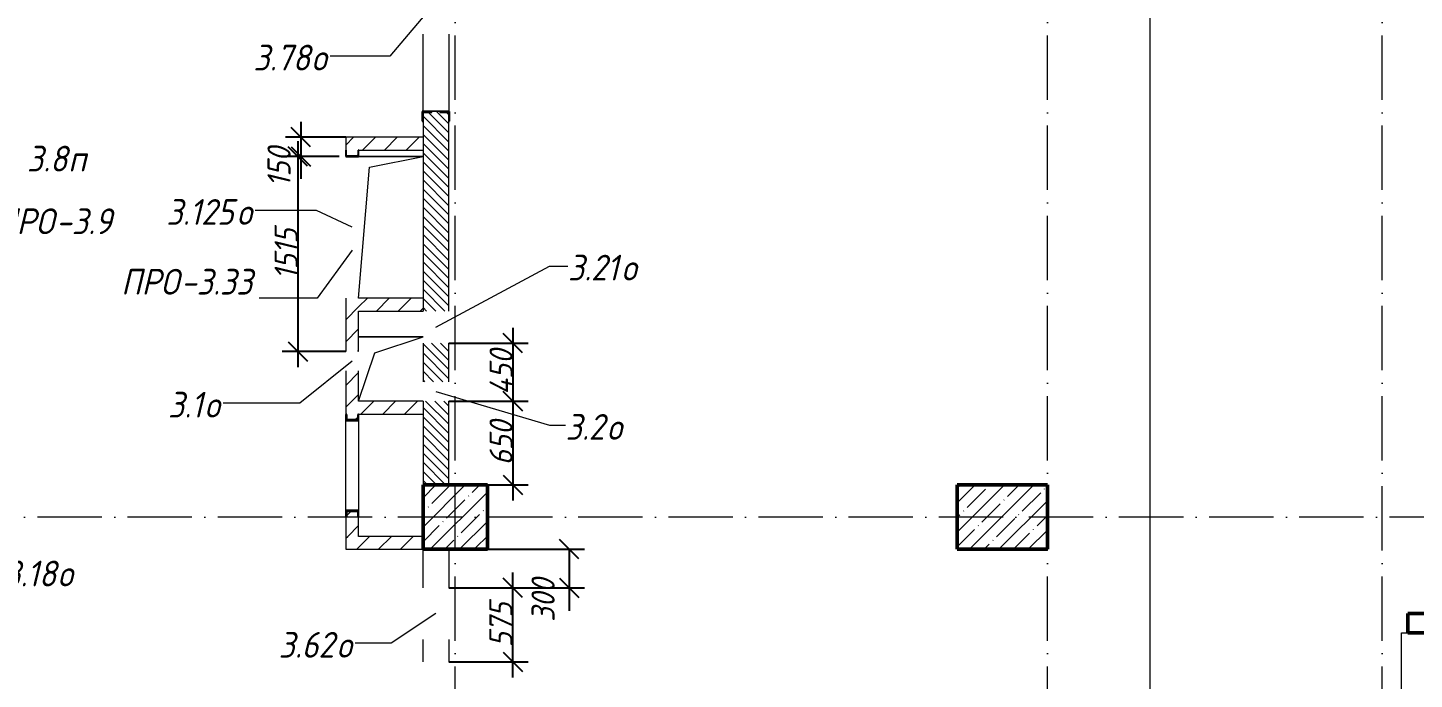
# Model space of a CAD drawing. Header units: millimetres. Extents: x -401725 to 250493, y 305116 to 802890.
# Drawn here: x 151215 to 161985, y 328407 to 333467 of the extents above; entities that cross this region are included whole.
import ezdxf

# ---------------------------------------------------------------- set-up
doc = ezdxf.new("R2010")
doc.units = ezdxf.units.MM
doc.linetypes.add('50_200_ШТРИХ_1Т_ш5_п1_п1_', pattern=[700, 500, -100, 0, -100])
for name, color, linetype, lineweight in [('A-____-____-DIMS', 7, 'Continuous', 9), ('A-FLOR-____-OTLN', 7, 'Continuous', 9), ('A-GENM-____-IDEN', 7, 'Continuous', 9), ('A-GENM-____-MCUT', 7, 'Continuous', 25), ('A-GENM-____-OTLN', 7, 'Continuous', 9), ('A-GENM-____-OTLN-1', 7, 'Continuous', 25), ('A-GLAZ-____-IDEN', 7, 'Continuous', 9), ('A-WALL-____-MCUT-3', 7, 'Continuous', 9), ('A-WALL-____-PATT-1', 7, 'Continuous', 9), ('A-WALL-FNSH-MCUT-1', 7, 'Continuous', 9), ('I-WALL-____-OTLN', 7, 'Continuous', 9), ('S-COLS-____-MCUT', 7, 'Continuous', 50), ('S-COLS-____-OTLN', 7, 'Continuous', 9), ('S-GRID-____-OTLN-1', 7, '50_200_ШТРИХ_1Т_ш5_п1_п1_', 9)]:
    doc.layers.add(name, color=color, linetype=linetype, lineweight=lineweight)
doc.layers.add('G-____-____-SYMB-1', color=9, linetype='Continuous', lineweight=9, true_color=0x808080)
doc.styles.add('ISOCPEUR_I_10', font='isocpeui.ttf', dxfattribs={"width": 0.9, "height": 180})
doc.styles.add('ISOCPEUR_I_9', font='isocpeui.ttf', dxfattribs={"width": 0.9, "height": 250})
doc.dimstyles.new('ISO-1_8_0_9К_СРЕДНИЙ_Кладочные_3', dxfattribs={"dimscale": 304.8, "dimtxt": 179.276612, "dimasz": 0.492126, "dimexe": 0.393701, "dimexo": 0, "dimgap": 0, "dimtad": 1, "dimdec": 3, "dimrnd": 0.001, "dimdsep": 46, "dimtxsty": 'ISOCPEUR_I_10', "dimblk1": 'OBLIQUE', "dimblk2": 'OBLIQUE', "dimsah": 1, "dimcen": 0.09, "dimdle": 0.393701, "dimazin": 0, "dimtfac": 1, "dimtdec": 4, "dimtix": 1, "dimtmove": 0, "dimatfit": 3, "dimfxl": 1, "dimtvp": 1, "dimtolj": 1, "dimtzin": 0, "dimarcsym": 2})
doc.dimstyles.new('ISO-1_8_0_9К_СРЕДНИЙ_Кладочные_4', dxfattribs={"dimscale": 304.8, "dimtxt": 179.276612, "dimasz": 0.492126, "dimexe": 0.393701, "dimexo": 0, "dimgap": 0, "dimtad": 1, "dimdec": 3, "dimrnd": 0.001, "dimdsep": 46, "dimtxsty": 'ISOCPEUR_I_10', "dimblk1": 'OBLIQUE', "dimblk2": 'OBLIQUE', "dimsah": 1, "dimcen": 0.09, "dimdle": 0.393701, "dimazin": 0, "dimtfac": 1, "dimtdec": 4, "dimtix": 1, "dimtmove": 1, "dimatfit": 3, "dimfxl": 1, "dimtvp": 1, "dimtolj": 1, "dimtzin": 0, "dimarcsym": 2})
pattern_1 = [(45, (144685.44, 312186.37), (-84.8528, 84.8528), [])]

# ---------------------------------------------------------------- blocks, each defined once
blk = doc.blocks.new('BSC_Колонна _Прямоугольная - 500х500-V124-АР1_План отверстий 3 этажа в осях 1-64_А-ГГ')
at = {"layer": 'S-COLS-____-OTLN'}
h = blk.add_hatch(dxfattribs=at)
h.set_pattern_fill('FP_147', color=256, style=0, pattern_type=2)
h.set_pattern_definition([(45, (-9850, -17481.04), (-114.0493, 114.0493), []), (45, (-9735.95, -17481.04), (-114.0493, 114.0493), [201.613, -40.323, 3.353, -36.97])])
h.paths.add_polyline_path([(-250, -250), (250, -250), (250, 250), (-250, 250)], flags=0)
at = {"layer": 'S-COLS-____-MCUT'}
for p, q in [((250, 250), (-250, 250)), ((-250, 250), (-250, -250)), ((250, -250), (250, 250)), ((-250, -250), (250, -250))]:
    blk.add_line(p, q, dxfattribs=at)
blk = doc.blocks.new('BSC_Колонна _Прямоугольная - 500х700-V129-АР1_План отверстий 3 этажа в осях 1-64_А-ГГ')
at = {"layer": 'S-COLS-____-OTLN'}
h = blk.add_hatch(dxfattribs=at)
h.set_pattern_fill('FP_152', color=256, style=0, pattern_type=2)
h.set_pattern_definition([(315, (-17481.04, 14100), (114.0493, 114.0493), []), (315, (-17481.04, 13985.95), (114.0493, 114.0493), [201.612, -40.322, 3.353, -36.97])])
h.paths.add_polyline_path([(-250, 350), (-250, -350), (250, -350), (250, 350)], flags=0)
at = {"layer": 'S-COLS-____-MCUT'}
for p, q in [((250, 350), (-250, 350)), ((-250, 350), (-250, -350)), ((250, -350), (250, 350)), ((-250, -350), (250, -350))]:
    blk.add_line(p, q, dxfattribs=at)
blk = doc.blocks.new('АР_Перемычка - АР_Перемычка-28704962-АР1_План отверстий 3 этажа в осях 1-64_А-ГГ')
at = {"layer": 'A-GENM-____-OTLN'}
blk.add_line((-350, -100), (-342, -100), dxfattribs=at)
blk = doc.blocks.new('154_Стойка_СКБ_Уголок - СМ-2480_200-28346303-АР1_План отверстий 3 этажа в осях 1-64_А-ГГ')
at = {"layer": 'A-GENM-____-MCUT'}
for p, q in [((125, 156), (125, 81)), ((200, 156), (125, 156)), ((131, 81), (131, 150)), ((131, 150), (200, 150)), ((200, 150), (200, 156)), ((125, 81), (131, 81)), ((131, 19), (125, 19)), ((125, 19), (125, -56)), ((131, -50), (131, 19)), ((125, -56), (200, -56)), ((200, -50), (131, -50)), ((200, -56), (200, -50))]:
    blk.add_line(p, q, dxfattribs=at)
blk = doc.blocks.new('Стойка_Влож_Полоса боковая - Полоса-28213942-АР1_План отверстий 3 этажа в осях 1-64_А-ГГ')
at = {"layer": 'A-GENM-____-OTLN'}
for p, q in [((-5, 60), (0, 60)), ((-5, -60), (-5, 60)), ((0, 31), (0, -31)), ((0, -60), (-5, -60))]:
    blk.add_line(p, q, dxfattribs=at)
blk = doc.blocks.new('AR_Отверстие прямоугольное _в плите_ - AR_Отверстие прямоугольное _в плите_-V199-АР1_План отверстий 3 этажа в осях 1-64_А-ГГ')
at = {"layer": 'A-GENM-____-OTLN'}
for p, q in [((250, 250), (-250, 250)), ((-125, 125), (250, 250)), ((-250, -250), (-125, 125))]:
    blk.add_line(p, q, dxfattribs=at)
blk = doc.blocks.new('AR_Отверстие прямоугольное _в плите_ - AR_Отверстие прямоугольное _в плите_-30552711-АР1_План отверстий 3 этажа в осях 1-64_А-ГГ')
at = {"layer": 'A-GENM-____-OTLN'}
for p, q in [((250, 550), (-250, 550)), ((-167, 467), (250, 550)), ((-250, -550), (-167, 467))]:
    blk.add_line(p, q, dxfattribs=at)
blk = doc.blocks.new('154_Стойка_СКБ_Швеллер - СМ-2180_100-28318692-АР1_План отверстий 3 этажа в осях 1-64_А-ГГ')
at = {"layer": 'A-GENM-____-MCUT'}
for p, q in [((171, 50), (125, 50)), ((125, 50), (125, -50)), ((129.5, 42.4), (171, 42.4)), ((129.5, -42.4), (129.5, 42.4)), ((171, 42.4), (171, 50)), ((125, -50), (171, -50)), ((171, -42.4), (129.5, -42.4)), ((171, -50), (171, -42.4))]:
    blk.add_line(p, q, dxfattribs=at)
blk = doc.blocks.new('BSC_Колонна _Прямоугольная1 - 150х150 _металл_-35283274-АР1_План отверстий 3 этажа в осях 1-64_А-ГГ')
at = {"layer": 'S-COLS-____-MCUT'}
for p, q in [((75, 75), (-75, 75)), ((-75, 75), (-75, -75)), ((75, -75), (75, 75)), ((-75, -75), (75, -75))]:
    blk.add_line(p, q, dxfattribs=at)
blk = doc.blocks.new('154_Фахверк_СКБ_Швеллер - Тип_100_3960_зеркало-36793856-АР1_План отверстий 3 этажа в осях 1-64_А-ГГ')
at = {"layer": 'A-GENM-____-MCUT'}
for p, q in [((175, 50), (125, 50)), ((125, 50), (125, -50)), ((128, 47), (175, 47)), ((128, -47), (128, 47)), ((175, 47), (175, 50)), ((125, -50), (175, -50)), ((175, -47), (128, -47)), ((175, -50), (175, -47))]:
    blk.add_line(p, q, dxfattribs=at)
blk = doc.blocks.new('_Oblique')
at = {"color": 0, "linetype": 'ByBlock', "lineweight": -2}
blk.add_line((-0.5, -0.5), (0.5, 0.5), dxfattribs=at)
blk = doc.blocks.new('*D10020')
at = {"layer": 'A-____-____-DIMS', "color": 0, "lineweight": -2, "transparency": 16777216}
for p, q in [((153337, 332737), (153337, 332467)), ((153685, 332617), (153217, 332617)), ((153635, 332467), (153217, 332467)), ((153337, 332467), (153337, 332294))]:
    blk.add_line(p, q, dxfattribs=at)
at = {"layer": 'Defpoints', "color": 0, "transparency": 16777216}
for p in [(153685, 332617), (153337, 332467), (153635, 332467)]:
    blk.add_point(p, dxfattribs=at)
at = {"layer": 'A-____-____-DIMS', "color": 0, "lineweight": -2, "transparency": 16777216, "xscale": 150, "yscale": 150, "zscale": 150}
for p, rotation in [((153337, 332617), 90), ((153337, 332467), 270)]:
    blk.add_blockref('_Oblique', p, dxfattribs=dict(at, rotation=rotation))
at = {"layer": 'A-____-____-DIMS', "color": 0, "transparency": 16777216, "insert": (153077, 332230), "char_height": 180, "width": 368.21, "attachment_point": 1, "rotation": 90, "line_spacing_factor": 1.149209, "style": 'ISOCPEUR_I_10'}
blk.add_mtext('\\A1;150', dxfattribs=at)
blk = doc.blocks.new('*D10021')
at = {"layer": 'A-____-____-DIMS', "color": 0, "lineweight": -2, "transparency": 16777216}
for p, q in [((153312, 332587), (153312, 330832)), ((153635, 332467), (153192, 332467)), ((153685, 330952), (153192, 330952))]:
    blk.add_line(p, q, dxfattribs=at)
at = {"layer": 'Defpoints', "color": 0, "transparency": 16777216}
for p in [(153635, 332467), (153312, 330952), (153685, 330952)]:
    blk.add_point(p, dxfattribs=at)
at = {"layer": 'A-____-____-DIMS', "color": 0, "lineweight": -2, "transparency": 16777216, "xscale": 150, "yscale": 150, "zscale": 150}
for p, rotation in [((153312, 332467), 90), ((153312, 330952), 270)]:
    blk.add_blockref('_Oblique', p, dxfattribs=dict(at, rotation=rotation))
at = {"layer": 'A-____-____-DIMS', "color": 0, "transparency": 16777216, "insert": (153222, 331710), "char_height": 180, "width": 463.36, "attachment_point": 5, "rotation": 90, "style": 'ISOCPEUR_I_10'}
blk.add_mtext('\\A1;1515', dxfattribs=at)
blk = doc.blocks.new('*D10022')
at = {"layer": 'A-____-____-DIMS', "color": 0, "lineweight": -2, "transparency": 16777216}
for p, q in [((154982, 331137), (154982, 330447)), ((154485, 331017), (155102, 331017)), ((154485, 330567), (155102, 330567))]:
    blk.add_line(p, q, dxfattribs=at)
at = {"layer": 'Defpoints', "color": 0, "transparency": 16777216}
for p in [(154485, 331017), (154485, 330567), (154982, 330567)]:
    blk.add_point(p, dxfattribs=at)
at = {"layer": 'A-____-____-DIMS', "color": 0, "lineweight": -2, "transparency": 16777216, "xscale": 150, "yscale": 150, "zscale": 150}
for p, rotation in [((154982, 331017), 90), ((154982, 330567), 270)]:
    blk.add_blockref('_Oblique', p, dxfattribs=dict(at, rotation=rotation))
at = {"layer": 'A-____-____-DIMS', "color": 0, "transparency": 16777216, "insert": (154892, 330792), "char_height": 180, "width": 426.13, "attachment_point": 5, "rotation": 90, "style": 'ISOCPEUR_I_10'}
blk.add_mtext('\\A1;450', dxfattribs=at)
blk = doc.blocks.new('*D10023')
at = {"layer": 'A-____-____-DIMS', "color": 0, "lineweight": -2, "transparency": 16777216}
for p, q in [((154982, 330687), (154982, 329797)), ((154485, 330567), (155102, 330567)), ((154485, 329917), (155102, 329917))]:
    blk.add_line(p, q, dxfattribs=at)
at = {"layer": 'Defpoints', "color": 0, "transparency": 16777216}
for p in [(154485, 330567), (154485, 329917), (154982, 329917)]:
    blk.add_point(p, dxfattribs=at)
at = {"layer": 'A-____-____-DIMS', "color": 0, "lineweight": -2, "transparency": 16777216, "xscale": 150, "yscale": 150, "zscale": 150}
for p, rotation in [((154982, 330567), 90), ((154982, 329917), 270)]:
    blk.add_blockref('_Oblique', p, dxfattribs=dict(at, rotation=rotation))
at = {"layer": 'A-____-____-DIMS', "color": 0, "transparency": 16777216, "insert": (154892, 330242), "char_height": 180, "width": 409.58, "attachment_point": 5, "rotation": 90, "style": 'ISOCPEUR_I_10'}
blk.add_mtext('\\A1;650', dxfattribs=at)
blk = doc.blocks.new('*D10024')
at = {"layer": 'A-____-____-DIMS', "color": 0, "lineweight": -2, "transparency": 16777216}
for p, q in [((154982, 328422), (154982, 329237)), ((154485, 329117), (155102, 329117)), ((154485, 328542), (155102, 328542))]:
    blk.add_line(p, q, dxfattribs=at)
at = {"layer": 'Defpoints', "color": 0, "transparency": 16777216}
for p in [(154485, 329117), (154982, 329117), (154485, 328542)]:
    blk.add_point(p, dxfattribs=at)
at = {"layer": 'A-____-____-DIMS', "color": 0, "lineweight": -2, "transparency": 16777216, "xscale": 150, "yscale": 150, "zscale": 150}
for p, rotation in [((154982, 329117), 90), ((154982, 328542), 270)]:
    blk.add_blockref('_Oblique', p, dxfattribs=dict(at, rotation=rotation))
at = {"layer": 'A-____-____-DIMS', "color": 0, "transparency": 16777216, "insert": (154890, 328830), "char_height": 180, "width": 409.58, "attachment_point": 5, "rotation": 90, "style": 'ISOCPEUR_I_10'}
blk.add_mtext('\\A1;575', dxfattribs=at)
blk = doc.blocks.new('*D10025')
at = {"layer": 'A-____-____-DIMS', "color": 0, "lineweight": -2, "transparency": 16777216}
for p, q in [((154785, 329417), (155540, 329417)), ((155420, 329417), (155420, 328997)), ((154485, 329117), (155540, 329117)), ((155420, 329117), (155420, 328938))]:
    blk.add_line(p, q, dxfattribs=at)
at = {"layer": 'Defpoints', "color": 0, "transparency": 16777216}
for p in [(154785, 329417), (155420, 329417), (154485, 329117)]:
    blk.add_point(p, dxfattribs=at)
at = {"layer": 'A-____-____-DIMS', "color": 0, "lineweight": -2, "transparency": 16777216, "xscale": 150, "yscale": 150, "zscale": 150}
for p, rotation in [((155420, 329417), 90), ((155420, 329117), 270)]:
    blk.add_blockref('_Oblique', p, dxfattribs=dict(at, rotation=rotation))
at = {"layer": 'A-____-____-DIMS', "color": 0, "transparency": 16777216, "insert": (155128, 328853), "char_height": 180, "width": 409.58, "attachment_point": 1, "rotation": 90, "line_spacing_factor": 1.149209, "style": 'ISOCPEUR_I_10'}
blk.add_mtext('\\A1;300', dxfattribs=at)

msp = doc.modelspace()

# ---------------------------------------------------------------- hatches: boundary and pattern name
at = {"layer": 'A-WALL-____-PATT-1'}
h = msp.add_hatch(dxfattribs=at)
h.set_pattern_fill('FP_6', color=256, style=0, pattern_type=2)
h.set_pattern_definition([(135, (144685.44, 312186.367), (-35.35534, -35.35534), [])])
h.paths.add_polyline_path([(154485.4376, 329917.4093), (154485.4376, 330567.4093), (154285.4376, 330567.4093), (154285.4376, 329917.4093)], flags=0)
h.paths.add_polyline_path([(154430.2652, 330717.4093), (154485.4376, 330717.4093), (154485.4376, 331017.4093), (154285.4376, 331017.4093), (154285.4376, 330717.4093)], flags=0)
h.paths.add_polyline_path([(154485.4376, 331267.4093), (154485.4376, 332811.4093), (154416.4376, 332811.4093), (154416.4376, 332817.4093), (154354.4376, 332817.4093), (154354.4376, 332811.4093), (154285.4376, 332811.4093), (154285.4376, 331267.4093), (154392.3342, 331267.4093)], flags=0)
h.paths.add_polyline_path([(154354.4376, 334517.4093), (154416.4376, 334517.4093), (154416.4376, 334523.4093), (154485.4376, 334523.4093), (154485.4376, 334717.4093), (154285.4376, 334717.4093), (154285.4376, 334523.4093), (154354.4376, 334523.4093)], flags=0)
h = msp.add_hatch(dxfattribs=at)
h.set_pattern_fill('FP_4', color=256, style=0, pattern_type=2)
h.set_pattern_definition(pattern_1)
h.paths.add_polyline_path([(153785.4376, 329517.4093), (153785.4376, 329671.4093), (153777.8376, 329671.4093), (153777.8376, 329712.9093), (153693.0376, 329712.9093), (153693.0376, 329671.4093), (153685.4376, 329671.4093), (153685.4376, 329517.4093), (153777.8376, 329517.4093)], flags=0)
h.paths.add_polyline_path([(153693.0376, 330421.9093), (153777.8376, 330421.9093), (153777.8376, 330463.4093), (153785.4376, 330463.4093), (153785.4376, 330802.4093), (153685.4376, 330802.4093), (153685.4376, 330463.4093), (153693.0376, 330463.4093), (153693.0376, 330428.8093)], flags=0)
h.paths.add_polyline_path([(153741.7534, 330952.4093), (153785.4376, 330952.4093), (153785.4376, 331367.4093), (153685.4376, 331367.4093), (153685.4376, 330952.4093)], flags=0)
h.paths.add_polyline_path([(153697.1976, 332470.4093), (153782.4376, 332470.4093), (153782.4376, 332517.4093), (153785.4376, 332517.4093), (153785.4376, 332617.4093), (153685.4376, 332617.4093), (153685.4376, 332517.4093), (153688.4376, 332517.4093), (153688.4376, 332470.4093)], flags=0)
h = msp.add_hatch(dxfattribs=at)
h.set_pattern_fill('FP_4', color=256, style=0, pattern_type=2)
h.set_pattern_definition(pattern_1)
h.paths.add_polyline_path([(153785.4376, 332517.4093), (154285.4376, 332517.4093), (154285.4376, 332617.4093), (153785.4376, 332617.4093)], flags=0)
h = msp.add_hatch(dxfattribs=at)
h.set_pattern_fill('FP_4', color=256, style=0, pattern_type=2)
h.set_pattern_definition(pattern_1)
h.paths.add_polyline_path([(153785.4376, 331267.4093), (154285.4376, 331267.4093), (154285.4376, 331367.4093), (153785.4376, 331367.4093)], flags=0)
h = msp.add_hatch(dxfattribs=at)
h.set_pattern_fill('FP_4', color=256, style=0, pattern_type=2)
h.set_pattern_definition(pattern_1)
h.paths.add_polyline_path([(154285.4376, 330467.4093), (154285.4376, 330567.4093), (153785.4376, 330567.4093), (153785.4376, 330467.4093)], flags=0)
h = msp.add_hatch(dxfattribs=at)
h.set_pattern_fill('FP_4', color=256, style=0, pattern_type=2)
h.set_pattern_definition(pattern_1)
h.paths.add_polyline_path([(154285.4376, 329417.4093), (154285.4376, 329517.4093), (153685.4376, 329517.4093), (153685.4376, 329417.4093)], flags=0)

# ---------------------------------------------------------------- linework, layer by layer
at = {"layer": 'A-FLOR-____-OTLN'}
for p, q in [((153785.4376, 332467.4093), (154285.4376, 332467.4093)), ((153785.4376, 331067.4093), (154285.4376, 331067.4093))]:
    msp.add_line(p, q, dxfattribs=at)
at = {"layer": 'A-GENM-____-IDEN'}
for p, q in [((153735.4376, 331740.8036), (153463.278, 331367.3658)), ((153463.278, 331367.3658), (153012.1554, 331367.3658))]:
    msp.add_line(p, q, dxfattribs=at)
at = {"layer": 'A-GLAZ-____-IDEN'}
for p, q in [((154385.4376, 333667.4093), (154027.8169, 333247.7063)), ((154027.8169, 333247.7063), (153562.9909, 333247.7063)), ((153456.8696, 332049.129), (152982.8181, 332049.129)), ((153735.4376, 331917.4093), (153456.8696, 332049.129)), ((154385.4376, 331142.4093), (155269.2326, 331616.7472)), ((155269.2326, 331616.7472), (155411.0514, 331616.7472)), ((153735.4376, 330877.4093), (153329.4799, 330552.2061)), ((153329.4799, 330552.2061), (152733.0702, 330552.2061)), ((154385.4376, 330642.4093), (155269.2326, 330379.7971)), ((155269.2326, 330379.7971), (155393.0514, 330379.7971)), ((154385.4376, 328917.4093), (154038.4508, 328687.402)), ((154038.4508, 328687.402), (153758.6342, 328687.402))]:
    msp.add_line(p, q, dxfattribs=at)
at = {"layer": 'A-WALL-____-MCUT-3'}
for p, q in [((154285.4376, 332742.4093), (154285.4376, 331267.4093)), ((154485.4376, 331267.4093), (154485.4376, 332742.4093)), ((154285.4376, 331017.4093), (154285.4376, 330717.4093)), ((154485.4376, 330717.4093), (154485.4376, 331017.4093)), ((154285.4376, 330567.4093), (154285.4376, 329917.4093)), ((154485.4376, 329917.4093), (154485.4376, 330567.4093))]:
    msp.add_line(p, q, dxfattribs=at)
at = {"layer": 'A-WALL-FNSH-MCUT-1'}
for p, q in [((153685.4376, 332617.4093), (153685.4376, 332517.4093)), ((154285.4376, 332617.4093), (153685.4376, 332617.4093)), ((153785.4376, 332517.4093), (154285.4376, 332517.4093)), ((153685.4376, 331367.4093), (153685.4376, 330952.4093)), ((154285.4376, 331367.4093), (153785.4376, 331367.4093)), ((153785.4376, 330952.4093), (153785.4376, 331267.4093)), ((153785.4376, 331267.4093), (154285.4376, 331267.4093)), ((154285.4376, 331267.4093), (154285.4376, 331267.4093)), ((153685.4376, 330802.4093), (153685.4376, 330463.4093)), ((153785.4376, 330567.4093), (153785.4376, 330802.4093)), ((154285.4376, 330567.4093), (153785.4376, 330567.4093)), ((153785.4376, 330463.4093), (153785.4376, 330467.4093)), ((153785.4376, 330467.4093), (154285.4376, 330467.4093)), ((153685.4376, 329671.4093), (153685.4376, 329417.4093)), ((153785.4376, 329517.4093), (153785.4376, 329671.4093)), ((154285.4376, 329517.4093), (153785.4376, 329517.4093)), ((153685.4376, 329417.4093), (154285.4376, 329417.4093))]:
    msp.add_line(p, q, dxfattribs=at)
at = {"layer": 'G-____-____-SYMB-1'}
msp.add_line((159931.7086, 362292.1129), (159931.7086, 307486.2279), dxfattribs=at)
at = {"layer": 'I-WALL-____-OTLN'}
for p, q in [((154285.4376, 332817.4093), (154285.4376, 333417.4093)), ((154485.4376, 333417.4093), (154485.4376, 332817.4093)), ((153685.4376, 329717.4093), (153685.4376, 330417.4093)), ((153785.4376, 330417.4093), (153785.4376, 329717.4093)), ((154285.4376, 329117.4093), (154285.4376, 329417.4093)), ((154485.4376, 329417.4093), (154485.4376, 329117.4093)), ((154285.4376, 328542.4093), (154285.4376, 328717.4093)), ((154485.4376, 328717.4093), (154485.4376, 328542.4093)), ((161885.4376, 327467.4093), (161885.4376, 328767.4093)), ((161885.4376, 328767.4093), (161935.4376, 328767.4093))]:
    msp.add_line(p, q, dxfattribs=at)
at = {"layer": 'S-GRID-____-OTLN-1'}
for p, q in [((154535.4376, 307703.761), (154535.4376, 362067.327)), ((159135.4376, 307703.761), (159135.4376, 362067.327)), ((161735.4376, 307703.761), (161735.4376, 362067.327)), ((171393.1768, 329667.4093), (140016.6674, 329667.4093))]:
    msp.add_line(p, q, dxfattribs=at)

# ---------------------------------------------------------------- block references
at = {"layer": 'A-GENM-____-OTLN'}
for name, rotation in [('Стойка_Влож_Полоса боковая - Полоса-28213942-АР1_План отверстий 3 этажа в осях 1-64_А-ГГ', 269.9999999999999), ('АР_Перемычка - АР_Перемычка-28704962-АР1_План отверстий 3 этажа в осях 1-64_А-ГГ', 89.99999999999991)]:
    msp.add_blockref(name, (154385.4376, 332817.4093), dxfattribs=dict(at, rotation=rotation))
for name, p in [('AR_Отверстие прямоугольное _в плите_ - AR_Отверстие прямоугольное _в плите_-30552711-АР1_План отверстий 3 этажа в осях 1-64_А-ГГ', (154035.4376, 331917.4093)), ('AR_Отверстие прямоугольное _в плите_ - AR_Отверстие прямоугольное _в плите_-V199-АР1_План отверстий 3 этажа в осях 1-64_А-ГГ', (154035.4376, 330817.4093))]:
    msp.add_blockref(name, p, dxfattribs=at)
at = {"layer": 'A-GENM-____-OTLN-1'}
for name, p, rotation in [('154_Стойка_СКБ_Уголок - СМ-2480_200-28346303-АР1_План отверстий 3 этажа в осях 1-64_А-ГГ', (154335.4376, 332942.4093), 269.9999999999999), ('154_Фахверк_СКБ_Швеллер - Тип_100_3960_зеркало-36793856-АР1_План отверстий 3 этажа в осях 1-64_А-ГГ', (153735.4376, 332342.4093), 89.99999999999993), ('154_Стойка_СКБ_Швеллер - СМ-2180_100-28318692-АР1_План отверстий 3 этажа в осях 1-64_А-ГГ', (153735.4376, 330292.4093), 89.99999999999993), ('154_Стойка_СКБ_Швеллер - СМ-2180_100-28318692-АР1_План отверстий 3 этажа в осях 1-64_А-ГГ', (153735.4376, 329842.4093), 269.9999999999999)]:
    msp.add_blockref(name, p, dxfattribs=dict(at, rotation=rotation))
at = {"layer": 'S-COLS-____-OTLN'}
msp.add_blockref('BSC_Колонна _Прямоугольная - 500х500-V124-АР1_План отверстий 3 этажа в осях 1-64_А-ГГ', (154535.4376, 329667.4093), dxfattribs=at)
for name, p, rotation in [('BSC_Колонна _Прямоугольная - 500х700-V129-АР1_План отверстий 3 этажа в осях 1-64_А-ГГ', (158785.4376, 329667.4093), 89.9999999999999), ('BSC_Колонна _Прямоугольная1 - 150х150 _металл_-35283274-АР1_План отверстий 3 этажа в осях 1-64_А-ГГ', (162010.4376, 328842.4093), 270.0000000000001)]:
    msp.add_blockref(name, p, dxfattribs=dict(at, rotation=rotation))

# ---------------------------------------------------------------- texts
at = {"layer": 'A-GENM-____-IDEN', "char_height": 200, "attachment_point": 1, "style": 'ISOCPEUR_I_9'}
for s, insert, width in [('ПРО', (150969.986, 332064.1947), 562.784625), ('-3.9', (151434.3297, 332064.1947), 548.35425), ('ПРО', (151940.3927, 331594.4819), 562.784625), ('-3.33', (152404.7364, 331594.4819), 707.088375)]:
    msp.add_mtext(s, dxfattribs=dict(at, insert=insert, width=width))
at = {"layer": 'A-GLAZ-____-IDEN', "char_height": 200, "attachment_point": 1, "style": 'ISOCPEUR_I_9'}
for s, insert, width in [('3.78', (152967.5364, 333335.3209), 548.35425), ('\\fISOCPEUR|b0|i1|c204|p34|;\\W.9;о', (153419.9739, 333335.3209), 158.734125), ('3.8', (151208.368, 332550.7336), 389.620125), ('\\fISOCPEUR|b0|i1|c204|p34|;\\W.9;п', (151529.8367, 332550.7336), 158.734125), ('3.125', (152291.9625, 332136.7436), 663.79725), ('\\fISOCPEUR|b0|i1|c204|p34|;\\W.9;о', (152839.65, 332136.7436), 158.734125), ('3.21', (155411.0514, 331704.3618), 505.063125), ('\\fISOCPEUR|b0|i1|c204|p34|;\\W.9;о', (155827.7701, 331704.3618), 158.734125), ('3.1', (152304.1125, 330639.8207), 346.329), ('\\fISOCPEUR|b0|i1|c204|p34|;\\W.9;о', (152589.8625, 330639.8207), 158.734125), ('3.2', (155393.0514, 330467.4117), 389.620125), ('\\fISOCPEUR|b0|i1|c204|p34|;\\W.9;о', (155714.5201, 330467.4117), 158.734125), ('3.18', (151031.5816, 329328.479), 505.063125), ('\\fISOCPEUR|b0|i1|c204|p34|;\\W.9;о', (151448.3004, 329328.479), 158.734125), ('3.62', (153163.1797, 328775.0166), 548.35425), ('\\fISOCPEUR|b0|i1|c204|p34|;\\W.9;о', (153615.6172, 328775.0166), 158.734125)]:
    msp.add_mtext(s, dxfattribs=dict(at, insert=insert, width=width))

# ---------------------------------------------------------------- dimensions: what is measured, and where the dimension line sits
at = {"layer": 'A-____-____-DIMS'}
for base, p1, p2, override, picture, middle in [((153337.0074, 332467.4093), (153685.4376, 332617.4093), (153635.4376, 332467.4093), {"dimpost": '<>', "dimfxl": 158.113883}, '*D10020', (153196.7301, 332294.0018)), ((155420.3918, 329417.4093), (154485.4376, 329117.4093), (154785.4376, 329417.4093), {"dimpost": '<>', "dimfxl": 424.264069}, '*D10025', (155248.3282, 328937.8281))]:
    dim = msp.add_linear_dim(base=base, p1=p1, p2=p2, angle=90, dimstyle='ISO-1_8_0_9К_СРЕДНИЙ_Кладочные_3', override=override, dxfattribs=at)
    dim.commit()
    dim.dimension.update_dxf_attribs({"geometry": picture, "text_midpoint": middle, "dimtype": 160, "text_rotation": 90})
for base, p1, p2, override, picture, middle in [((153311.8921, 330952.4093), (153635.4376, 332467.4093), (153685.4376, 330952.4093), {"dimpost": '<>', "dimfxl": 1515.824858}, '*D10021', (153221.8921, 331709.9093)), ((154981.5838, 330567.4093), (154485.4376, 331017.4093), (154485.4376, 330567.4093), {"dimpost": '<>', "dimfxl": 450}, '*D10022', (154891.5838, 330792.4093)), ((154981.5838, 329917.4093), (154485.4376, 330567.4093), (154485.4376, 329917.4093), {"dimpost": '<>', "dimfxl": 650}, '*D10023', (154891.5838, 330242.4093)), ((154981.5838, 329117.4093), (154485.4376, 328542.4093), (154485.4376, 329117.4093), {"dimpost": '<>', "dimfxl": 575}, '*D10024', (154890.4247, 328829.9093))]:
    dim = msp.add_linear_dim(base=base, p1=p1, p2=p2, angle=90, dimstyle='ISO-1_8_0_9К_СРЕДНИЙ_Кладочные_4', override=override, dxfattribs=at)
    dim.commit()
    dim.dimension.update_dxf_attribs({"geometry": picture, "text_midpoint": middle})

doc.saveas('drawing.dxf')
